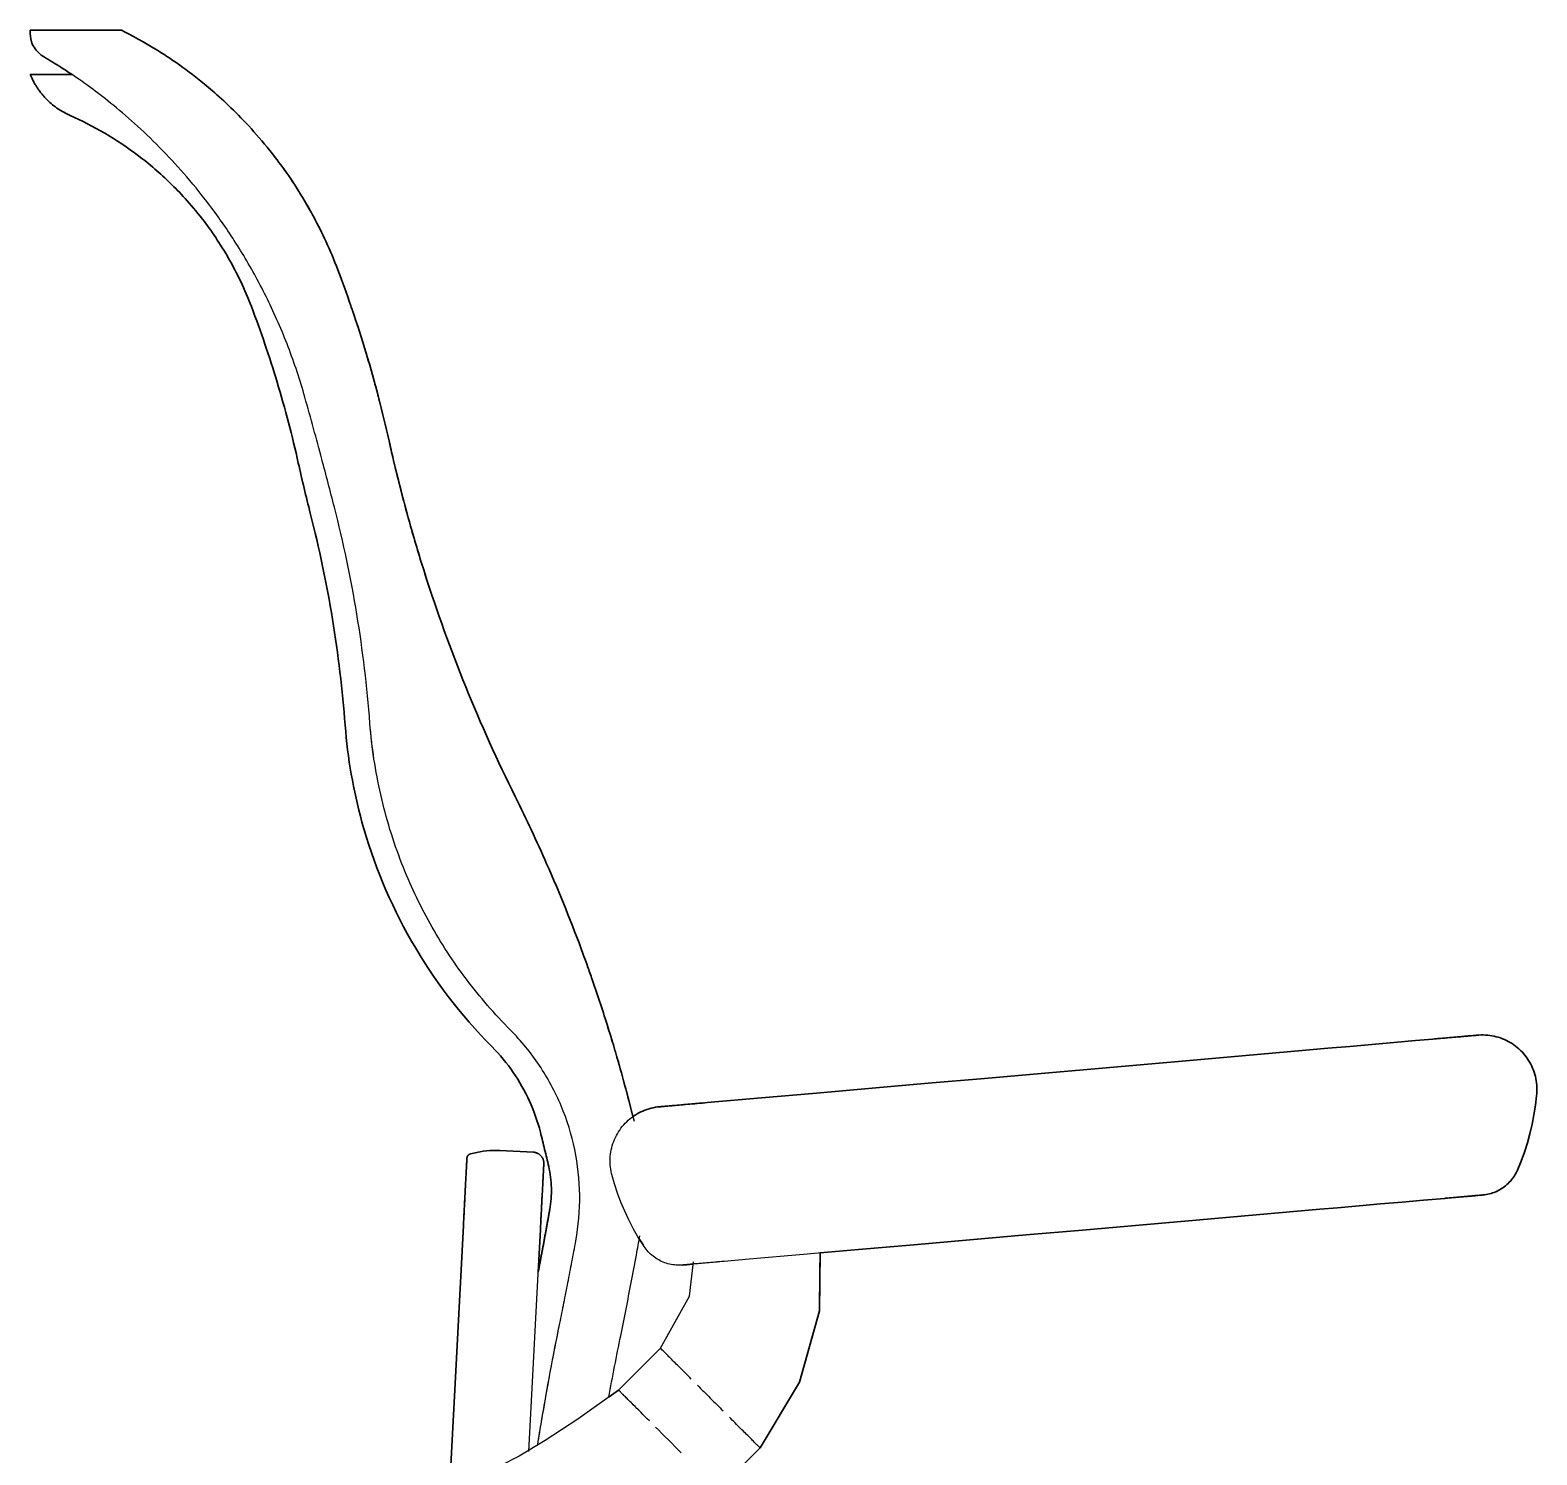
# Model space of a CAD drawing. Header units: millimetres. Extents: x 0 to 2114, y -1303 to 973.
# Drawn here: x 1328.1 to 1790.2, y 536 to 972.8 of the extents above; entities that cross this region are included whole.
import ezdxf

# ---------------------------------------------------------------- set-up
doc = ezdxf.new("R2010")
doc.units = ezdxf.units.MM
doc.layers.add('Blocks', color=7, linetype='Continuous')
doc.layers.add('Blocks$Inner', color=7, linetype='Continuous', lineweight=25, true_color=0x007f00)
doc.layers.add('Blocks$Outline', color=7, linetype='Continuous', lineweight=35, true_color=0xff3f3f)

# ---------------------------------------------------------------- blocks, each defined once
blk = doc.blocks.new('Aeron Size B Office Chair Side')
at = {"layer": 'Blocks$Inner'}
for p, q in [((156.38, 972.82), (184.37, 972.82)), ((169.21, 959.19), (156.41, 959.19)), ((309.27, 536.98), (312.84, 605.11)), ((343.18, 602.21), (344.34, 600.35))]:
    blk.add_line(p, q, dxfattribs=at)
for points in [[(362.72, 643.88), (361.92, 643.81), (361.14, 643.74), (360.38, 643.68), (359.63, 643.61), (358.9, 643.55), (358.19, 643.48), (357.5, 643.42), (356.83, 643.37), (356.19, 643.31), (355.57, 643.26), (354.98, 643.2), (354.41, 643.15), (353.87, 643.11), (353.35, 643.06), (352.87, 643.02), (352.41, 642.98), (351.99, 642.94), (351.59, 642.91), (351.23, 642.88), (350.9, 642.85), (350.6, 642.82), (350.33, 642.8), (350.1, 642.78), (349.9, 642.76), (349.74, 642.74), (349.61, 642.73), (349.51, 642.73), (349.45, 642.72), (349.42, 642.72), (349.49, 642.72), (349.58, 642.73), (349.7, 642.74), (349.86, 642.76), (350.05, 642.77), (350.27, 642.79), (350.53, 642.81), (350.82, 642.84), (351.15, 642.87), (351.5, 642.9), (351.89, 642.93), (352.31, 642.97), (352.76, 643.01), (353.23, 643.05), (353.74, 643.1), (354.28, 643.14), (354.84, 643.19), (355.43, 643.24), (356.04, 643.3), (356.68, 643.35), (357.34, 643.41), (358.02, 643.47), (358.73, 643.53), (359.45, 643.59), (360.2, 643.66), (360.96, 643.73), (361.73, 643.79), (362.53, 643.86), (363.33, 643.93), (363.99, 643.99), (380.65, 645.45), (397.51, 646.92), (414.55, 648.42), (431.75, 649.92), (449.06, 651.43), (466.48, 652.96), (483.97, 654.49), (501.49, 656.02), (509.68, 656.74), (547.64, 660.06), (554.4, 660.65), (561.14, 661.24), (567.87, 661.83), (574.56, 662.41), (581.21, 663), (586.56, 663.46), (587.1, 663.51), (587.63, 663.56), (588.16, 663.6), (588.92, 663.67), (589.65, 663.73), (590.37, 663.8), (591.06, 663.86), (591.73, 663.92), (592.37, 663.97), (592.99, 664.03), (593.58, 664.08), (594.14, 664.13), (594.68, 664.17), (595.18, 664.22), (595.65, 664.26), (596.1, 664.3), (596.51, 664.33), (596.89, 664.37), (597.23, 664.4), (597.55, 664.43), (597.82, 664.45), (598.04, 664.47), (598.7, 664.53), (599.25, 664.57), (599.69, 664.61), (600.02, 664.64), (600.24, 664.66), (600.36, 664.67), (600.31, 664.67), (600.14, 664.65), (599.86, 664.63), (599.47, 664.59), (598.97, 664.55), (598.36, 664.5), (598.04, 664.47), (597.79, 664.45), (597.51, 664.42), (597.19, 664.39), (596.84, 664.36), (596.46, 664.33), (596.04, 664.29), (595.59, 664.25), (595.11, 664.21), (594.6, 664.17), (594.07, 664.12), (593.5, 664.07), (592.91, 664.02), (592.28, 663.97), (591.64, 663.91), (590.97, 663.85), (590.27, 663.79), (589.55, 663.73), (588.81, 663.66), (588.05, 663.6), (587.28, 663.53)], [(598.36, 664.5), (597.64, 664.43), (596.81, 664.36), (596.53, 664.34), (596.34, 664.32), (596.13, 664.3), (595.89, 664.28), (595.64, 664.26), (595.37, 664.23), (595.07, 664.21), (594.76, 664.18), (594.43, 664.15), (594.08, 664.12), (593.72, 664.09), (593.34, 664.06), (592.94, 664.02), (592.53, 663.99), (592.1, 663.95), (591.66, 663.91), (591.2, 663.87), (590.74, 663.83), (590.26, 663.79), (589.77, 663.74), (589.27, 663.7), (588.76, 663.66), (588.24, 663.61), (587.71, 663.57), (587.18, 663.52)], [(590.98, 614.71), (591.65, 614.77), (592.29, 614.83), (592.92, 614.88), (593.53, 614.94), (594.12, 614.99), (594.68, 615.04), (595.23, 615.08), (595.74, 615.13), (596.24, 615.17), (596.71, 615.21), (597.15, 615.25), (597.57, 615.29), (597.96, 615.32), (598.32, 615.36), (598.65, 615.38), (598.96, 615.41), (599.23, 615.44), (599.48, 615.46), (599.66, 615.47), (600.3, 615.53), (600.83, 615.57), (601.25, 615.61), (601.57, 615.64), (601.78, 615.66), (601.9, 615.67), (602.41, 615.72), (602.91, 615.8), (603.41, 615.89), (603.91, 616.01), (604.4, 616.14), (604.89, 616.3), (605.37, 616.47), (605.84, 616.66), (606.31, 616.88), (606.76, 617.11), (607.21, 617.35), (607.65, 617.62), (608.07, 617.9), (608.48, 618.2), (608.89, 618.52), (609.27, 618.85), (609.65, 619.2), (610.01, 619.56), (610.36, 619.94), (610.69, 620.32), (611, 620.73), (611.3, 621.14), (611.58, 621.57), (611.84, 622), (612.09, 622.45), (612.32, 622.91), (612.49, 623.29), (613.62, 626.02), (614.64, 628.8), (615.54, 631.62), (616.33, 634.47), (617.01, 637.35), (617.57, 640.25), (618.02, 643.18), (618.35, 646.12), (618.4, 646.71), (618.44, 647.38), (618.46, 648.04), (618.44, 648.71), (618.41, 649.37), (618.34, 650.03), (618.25, 650.69), (618.13, 651.35), (617.99, 652), (617.82, 652.64), (617.63, 653.28), (617.41, 653.91), (617.16, 654.53), (616.89, 655.14), (616.6, 655.73), (616.28, 656.32), (615.94, 656.89), (615.58, 657.45), (615.19, 657.99), (614.79, 658.52), (614.36, 659.03), (613.91, 659.52), (613.44, 660), (612.96, 660.45), (612.46, 660.89), (611.94, 661.3), (611.4, 661.7), (610.85, 662.07), (610.28, 662.42), (609.7, 662.75), (609.11, 663.05), (608.51, 663.33), (607.89, 663.59), (607.27, 663.82), (606.63, 664.02), (605.99, 664.2), (605.34, 664.36), (604.69, 664.48), (604.03, 664.59), (603.37, 664.66), (602.71, 664.71), (602.04, 664.73), (601.38, 664.73), (600.71, 664.7), (600.36, 664.67), (600.27, 664.66), (600.06, 664.65), (599.75, 664.62), (599.32, 664.58), (598.79, 664.53), (598.15, 664.48), (597.39, 664.41), (596.53, 664.34), (596.51, 664.33), (596.31, 664.32), (596.09, 664.3), (595.86, 664.28), (595.6, 664.26), (595.32, 664.23), (595.03, 664.21), (594.71, 664.18), (594.38, 664.15), (594.03, 664.12), (593.66, 664.09), (593.28, 664.05), (592.88, 664.02), (592.47, 663.98), (592.04, 663.94), (591.59, 663.9), (591.14, 663.86), (590.67, 663.82), (590.19, 663.78), (589.69, 663.74), (589.19, 663.69), (588.68, 663.65), (588.16, 663.6), (587.38, 663.54)], [(590.63, 614.68), (591.06, 614.72), (591.49, 614.76), (591.9, 614.79), (592.32, 614.83), (592.72, 614.87), (593.11, 614.9), (593.5, 614.93), (593.88, 614.97), (594.25, 615), (594.6, 615.03), (594.95, 615.06), (595.28, 615.09), (595.6, 615.12), (595.91, 615.14), (596.21, 615.17), (596.49, 615.19), (596.75, 615.22), (597.01, 615.24), (597.25, 615.26), (597.47, 615.28), (597.67, 615.3), (597.86, 615.32), (598.04, 615.33), (598.2, 615.34), (598.22, 615.35), (599.04, 615.42), (599.77, 615.48), (600.39, 615.54), (600.9, 615.58), (601.31, 615.62), (601.61, 615.64), (601.81, 615.66), (601.9, 615.67), (601.84, 615.66), (601.68, 615.65), (601.42, 615.63), (601.04, 615.59), (600.56, 615.55), (599.97, 615.5), (599.28, 615.44), (598.49, 615.37), (598.22, 615.35), (598.06, 615.33), (597.89, 615.32), (597.7, 615.3), (597.5, 615.28), (597.28, 615.26), (597.04, 615.24), (596.79, 615.22), (596.53, 615.2), (596.25, 615.17), (595.96, 615.15), (595.65, 615.12), (595.33, 615.09), (595, 615.06), (594.65, 615.03), (594.3, 615), (593.93, 614.97), (593.56, 614.94), (593.17, 614.9), (592.78, 614.87), (592.38, 614.84), (591.97, 614.8), (591.55, 614.76), (591.13, 614.73), (590.7, 614.69), (590.26, 614.65), (590.2, 614.64), (583.7, 614.08), (577.15, 613.5), (570.55, 612.93), (563.93, 612.35), (557.29, 611.77), (551.9, 611.29), (513.95, 607.97), (496.52, 606.45), (479.12, 604.93), (461.78, 603.41), (444.52, 601.9), (427.37, 600.4), (410.36, 598.91), (393.52, 597.44), (376.87, 595.98), (369.16, 595.31), (368.45, 595.24), (367.75, 595.18), (367.06, 595.12), (366.38, 595.06), (365.72, 595), (365.07, 594.95), (364.44, 594.89), (363.82, 594.84), (363.23, 594.79), (362.66, 594.74), (362.1, 594.69), (361.57, 594.64), (361.06, 594.6), (360.57, 594.56), (360.11, 594.51), (359.67, 594.48), (359.26, 594.44), (358.87, 594.41), (358.51, 594.37), (358.18, 594.35), (357.87, 594.32), (357.59, 594.29), (357.34, 594.27), (357.12, 594.25), (356.93, 594.24), (356.77, 594.22), (356.64, 594.21), (356.54, 594.2), (356.47, 594.2), (356.42, 594.19), (356.01, 594.16), (355.5, 594.14), (354.99, 594.15), (354.48, 594.17), (353.97, 594.21), (353.46, 594.28), (352.96, 594.36), (352.46, 594.47), (351.96, 594.59), (351.47, 594.73), (350.99, 594.9), (350.51, 595.08), (350.04, 595.28), (349.58, 595.5), (349.13, 595.74), (348.69, 595.99), (348.26, 596.27), (347.84, 596.56), (347.43, 596.87), (347.03, 597.19), (346.65, 597.53), (346.28, 597.88), (345.93, 598.25), (345.59, 598.63), (345.27, 599.03), (344.96, 599.43), (344.67, 599.85), (344.34, 600.35), (342.78, 602.86), (341.31, 605.43), (339.95, 608.06), (338.7, 610.74), (337.55, 613.47), (336.52, 616.24), (335.59, 619.05), (334.78, 621.9), (334.7, 622.24), (334.55, 622.89), (334.44, 623.54), (334.35, 624.2), (334.28, 624.87), (334.24, 625.53), (334.23, 626.2), (334.25, 626.86), (334.29, 627.53), (334.36, 628.19), (334.45, 628.85), (334.58, 629.5), (334.72, 630.15), (334.9, 630.79), (335.1, 631.43), (335.32, 632.06), (335.57, 632.67), (335.84, 633.28), (336.14, 633.88), (336.46, 634.46), (336.81, 635.03), (337.17, 635.58), (337.56, 636.12), (337.97, 636.65), (338.4, 637.16), (338.85, 637.65), (339.32, 638.12), (339.81, 638.57), (340.32, 639), (340.84, 639.41), (341.38, 639.81), (341.93, 640.17), (342.5, 640.52), (343.08, 640.84), (343.68, 641.14), (344.28, 641.42), (344.9, 641.67), (345.53, 641.9), (346.16, 642.1), (346.8, 642.27), (347.45, 642.42), (348.1, 642.55), (348.76, 642.65), (349.43, 642.72), (349.48, 642.72), (349.56, 642.73), (349.68, 642.74), (349.83, 642.75), (350.01, 642.77), (350.23, 642.79), (350.48, 642.81), (350.76, 642.83), (351.08, 642.86), (351.43, 642.89)], [(362.37, 643.85), (361.58, 643.78), (360.81, 643.71), (360.05, 643.65), (359.31, 643.58), (358.59, 643.52)], [(313.9, 625.23), (313.9, 625.2), (313.89, 625.14), (313.89, 625.06), (313.88, 624.94), (313.87, 624.78), (313.86, 624.6), (313.85, 624.38), (313.84, 624.14), (313.82, 623.86), (313.81, 623.55), (313.79, 623.22), (313.77, 622.85), (313.75, 622.46), (313.73, 622.04), (313.71, 621.59), (313.68, 621.12), (313.65, 620.62), (313.63, 620.09), (313.6, 619.54), (313.57, 618.97), (313.54, 618.38), (313.51, 617.76), (313.47, 617.13), (313.44, 616.47), (313.4, 615.8), (313.37, 615.11), (313.33, 614.4), (313.29, 613.68), (313.25, 612.95), (313.21, 612.2), (313.17, 611.44), (313.13, 610.67), (313.09, 609.89), (313.05, 609.11), (313.01, 608.32), (312.97, 607.52), (312.93, 606.72), (312.88, 605.92), (312.84, 605.11), (312.85, 605.33), (312.9, 606.13), (312.94, 606.94), (312.98, 607.74), (313.02, 608.53), (313.06, 609.32), (313.1, 610.11), (313.14, 610.88), (313.18, 611.65), (313.22, 612.4), (313.26, 613.15), (313.3, 613.88), (313.34, 614.59), (313.38, 615.3), (313.41, 615.98), (313.45, 616.65), (313.48, 617.3), (313.51, 617.93), (313.55, 618.54), (313.58, 619.13), (313.61, 619.69), (313.63, 620.24), (313.66, 620.75), (313.69, 621.25), (313.71, 621.71), (313.74, 622.16), (313.76, 622.57), (313.78, 622.95), (313.8, 623.31), (313.81, 623.64), (313.83, 623.94), (313.84, 624.21), (313.86, 624.44), (313.87, 624.65), (313.88, 624.83), (313.88, 624.97), (313.89, 625.08), (313.89, 625.16), (313.9, 625.23), (313.9, 625.36), (313.9, 625.5), (313.89, 625.63), (313.88, 625.77), (313.86, 625.9), (313.84, 626.04), (313.81, 626.17), (313.78, 626.3), (313.74, 626.43), (313.7, 626.56), (313.65, 626.69), (313.6, 626.81), (313.54, 626.93), (313.47, 627.05), (313.41, 627.17), (313.33, 627.29), (313.25, 627.4), (313.17, 627.51), (313.09, 627.61), (313, 627.71), (312.9, 627.81), (312.8, 627.9), (312.7, 627.99), (312.6, 628.08), (312.49, 628.16), (312.38, 628.24), (312.26, 628.31), (312.14, 628.38), (312.02, 628.44), (311.9, 628.5), (311.78, 628.55), (311.65, 628.6), (311.52, 628.64), (311.39, 628.68), (311.26, 628.71), (311.13, 628.74), (310.99, 628.76), (310.86, 628.78), (310.72, 628.79), (310.69, 628.79), (300.4, 629.33), (299.39, 629.36), (298.37, 629.36), (297.36, 629.31), (296.34, 629.22), (295.34, 629.09), (294.33, 628.92), (293.79, 628.81), (291.51, 628.33), (291.45, 628.31), (291.39, 628.3), (291.34, 628.28), (291.28, 628.26), (291.22, 628.23), (291.17, 628.21), (291.11, 628.18), (291.06, 628.15), (291.01, 628.12), (290.96, 628.09), (290.91, 628.05), (290.86, 628.01), (290.82, 627.97), (290.77, 627.93), (290.73, 627.89), (290.69, 627.85), (290.65, 627.8), (290.61, 627.75), (290.58, 627.7), (290.54, 627.65), (290.51, 627.6), (290.48, 627.55), (290.46, 627.49), (290.43, 627.44), (290.41, 627.38), (290.39, 627.32), (290.37, 627.27), (290.36, 627.21), (290.34, 627.15), (290.33, 627.09), (290.32, 627.03), (290.32, 626.97), (290.31, 626.93), (290.31, 626.86), (290.31, 626.78), (290.3, 626.66), (290.29, 626.52), (290.28, 626.34), (290.27, 626.12), (290.26, 625.88), (290.24, 625.61), (290.23, 625.3), (290.21, 624.97), (290.19, 624.6), (290.17, 624.21), (290.15, 623.78), (290.12, 623.33), (290.1, 622.85), (290.07, 622.35), (290.05, 621.82), (290.02, 621.26), (289.99, 620.69), (289.95, 620.08), (289.92, 619.46), (289.89, 618.82), (289.85, 618.15), (289.82, 617.47), (289.78, 616.77), (289.74, 616.05), (289.7, 615.31), (289.67, 614.57), (289.63, 613.81), (289.59, 613.03), (289.54, 612.25), (289.5, 611.46), (289.46, 610.66), (289.42, 609.85), (289.38, 609.03), (289.33, 608.22), (289.29, 607.4), (289.25, 606.57), (289.23, 606.35)], [(285.27, 530.73), (289.23, 606.35), (289.28, 607.17), (289.32, 608), (289.36, 608.81), (289.41, 609.63), (289.45, 610.44), (289.49, 611.24), (289.53, 612.04), (289.57, 612.82), (289.61, 613.6), (289.65, 614.36), (289.69, 615.11), (289.73, 615.85), (289.77, 616.57), (289.81, 617.28), (289.84, 617.97), (289.88, 618.64), (289.91, 619.29), (289.95, 619.92), (289.98, 620.52), (290.01, 621.11), (290.04, 621.67), (290.07, 622.21), (290.09, 622.72), (290.12, 623.21), (290.14, 623.66), (290.16, 624.09), (290.19, 624.5), (290.21, 624.87), (290.22, 625.21), (290.24, 625.53), (290.25, 625.81), (290.27, 626.06), (290.28, 626.28), (290.29, 626.47), (290.3, 626.63), (290.3, 626.75), (290.31, 626.84), (290.31, 626.9), (290.31, 626.92)], [(590.89, 614.71), (591.56, 614.76), (592.21, 614.82), (592.84, 614.88), (593.45, 614.93), (594.04, 614.98), (594.61, 615.03), (595.15, 615.08), (595.68, 615.12), (596.17, 615.17), (596.65, 615.21), (597.09, 615.25), (597.51, 615.28), (597.91, 615.32), (598.27, 615.35), (598.61, 615.38), (598.92, 615.41), (599.2, 615.43), (599.45, 615.45), (599.66, 615.47), (599.97, 615.5)], [(398.58, 591.92), (398.64, 597.94), (398.47, 580.16), (392.3, 558.25), (380.23, 538.13)], [(349.7, 568.66), (358.59, 584.64), (359.78, 595.14)], [(368.59, 595.26), (367.88, 595.19), (367.19, 595.13), (366.51, 595.07), (365.84, 595.02), (365.19, 594.96), (364.56, 594.9), (363.94, 594.85), (363.35, 594.8), (362.77, 594.75), (362.21, 594.7), (361.67, 594.65), (361.16, 594.61), (360.67, 594.56), (360.2, 594.52), (359.75, 594.48), (359.34, 594.45), (358.94, 594.41), (358.58, 594.38), (358.24, 594.35), (357.93, 594.32), (357.64, 594.3), (357.39, 594.28), (357.16, 594.26), (356.97, 594.24), (356.8, 594.23), (356.67, 594.21), (356.56, 594.2), (356.48, 594.2), (356.42, 594.19), (356.44, 594.19), (356.5, 594.2), (356.58, 594.21), (356.7, 594.22), (356.84, 594.23), (357.01, 594.24), (357.22, 594.26), (357.45, 594.28), (357.71, 594.3), (358, 594.33), (358.32, 594.36), (358.66, 594.39), (359.04, 594.42), (359.43, 594.46)], [(333.98, 553.78), (336.85, 555.82), (349.7, 568.66), (355.23, 578.6)], [(336.85, 555.82), (324.32, 546.94), (314.29, 540.35), (306.34, 535.61), (300.34, 532.48), (296.31, 530.78), (295.33, 530.46), (294.79, 530.32)], [(380.23, 538.13), (367.39, 525.28), (355.62, 516.23), (348.12, 510.3), (339.15, 503.09), (331.57, 496.96), (325.63, 492.17), (317.09, 485.43), (312.16, 481.84), (308.27, 479.51), (304.71, 478.05), (303.75, 477.77)]]:
    blk.add_lwpolyline(points, dxfattribs=at)
at = {"layer": 'Blocks$Inner', "extrusion": (0, 0, -1)}
blk.add_arc((864.08, 819.54), 1198.05, 190.01184, 190.95003, dxfattribs=at)
at = {"layer": 'Blocks$Inner'}
for points, knots in [([(160.46, 964.74), (158.56, 965.87), (157.02, 968.28), (156.49, 970.3), (156.35, 971.36), (156.38, 972.82)], [7, 7, 7, 7, 7.1428571, 7.2142857, 7.5714286, 7.5714286, 7.5714286, 7.5714286]), ([(184.37, 972.82), (187.29, 971.34), (192.78, 968.29), (199.98, 963.76), (205.36, 959.83), (208.19, 957.58)], [35.5669137, 35.5669137, 35.5669137, 35.5669137, 35.900247, 36.0113581, 36.1224692, 36.1224692, 36.1224692, 36.1224692]), ([(156.41, 959.19), (156.41, 959.19), (156.56, 958.79), (157.15, 957.53), (157.76, 956.39), (158.43, 955.3), (159.01, 954.45), (159.75, 953.46), (161.07, 951.9), (163.44, 949.61), (166.19, 947.81), (167.81, 947.02)], [0, 0, 0, 0, 0.125, 0.1875, 0.25, 0.28125, 0.3125, 0.34375, 0.375, 0.4375, 0.5, 0.5, 0.5, 0.5]), ([(208.19, 957.58), (209.59, 956.46), (212.77, 953.84), (220.57, 946.7), (227.16, 939.49), (231.52, 933.79)], [36.122469, 36.122469, 36.122469, 36.122469, 36.372469, 36.622469, 37.122469, 37.122469, 37.122469, 37.122469]), ([(199.43, 925.83), (200.76, 924.52), (203.77, 921.46), (210.06, 914.06), (216.03, 905.32), (221, 895.85), (223.2, 890.72), (224.22, 888.05)], [2.5, 2.5, 2.5, 2.5, 2.7, 2.9, 3.2, 3.35, 3.5, 3.5, 3.5, 3.5]), ([(314.77, 717.25), (318.8, 708.11), (326.29, 689.54), (335.06, 663.1), (339.72, 645.83), (341.56, 638.27)], [42.1224692, 42.1224692, 42.1224692, 42.1224692, 42.4558026, 42.7891359, 43.0455391, 43.0455391, 43.0455391, 43.0455391]), ([(327.15, 686.24), (327.62, 684.93), (329.76, 678.88), (331.79, 672.76), (333.3, 667.93)], [0.4599104, 0.4599104, 0.4599104, 0.4599104, 0.5, 0.6440715, 0.6440715, 0.6440715, 0.6440715]), ([(323.72, 601.6), (325.41, 610.86), (325.22, 625.19), (319.64, 643.16), (312.95, 655.61), (306.96, 662.92), (303.64, 666.25)], [2, 2, 2, 2, 2.4, 2.6, 2.8, 3, 3, 3, 3]), ([(340.7, 588.8), (341.24, 591.62), (342.14, 596.41), (343.01, 601.21), (343.36, 603.18)], [2, 2, 2, 2, 2.5, 2.8488365, 2.8488365, 2.8488365, 2.8488365]), ([(312.05, 539.21), (312.43, 541.56), (314.47, 554.02), (316.77, 566.39), (318.82, 576.36)], [-0.6163213, -0.6163213, -0.6163213, -0.6163213, -0.5, 0, 0, 0, 0]), ([(359.13, 559.22), (358.52, 559.84), (356.72, 561.64), (354.04, 564.31), (351.59, 566.77), (350.31, 568.05), (349.79, 568.57), (349.7, 568.66), (349.7, 568.66)], [-11.7572736, -11.7572736, -11.7572736, -11.7572736, -11.715607, -11.6322736, -11.5489403, -11.465607, -11.4239403, -11.3822736, -11.3822736, -11.3822736, -11.3822736]), ([(346.28, 546.39), (344.43, 548.24), (341.61, 551.06), (339.16, 553.51), (337.97, 554.69), (337.33, 555.34), (336.94, 555.73), (336.85, 555.82), (336.85, 555.82)], [-0.375, -0.375, -0.375, -0.375, -0.2499994, -0.1666657, -0.1249989, -0.083332, -0.0416651, 0, 0, 0, 0])]:
    blk.add_open_spline(points, degree=3, knots=knots, dxfattribs=at)
for points in [[(171.55, 957.58), (169.58, 958.96), (165.74, 961.52), (162.17, 963.72), (160.46, 964.74)], [(199.04, 933.79), (196.39, 936.61), (191.16, 941.8), (183.65, 948.42), (176.84, 953.8), (173.17, 956.44), (171.55, 957.58)], [(167.81, 947.02), (167.93, 946.96), (168.19, 946.84), (168.46, 946.71), (168.6, 946.65)], [(168.6, 946.65), (172.17, 945.08), (179.29, 941.46), (189.71, 934.53), (196.28, 928.9), (199.43, 925.83)], [(240.61, 860.3), (239.13, 865.55), (235.72, 875.81), (229.28, 890.54), (221.94, 903.93), (214.09, 915.78), (206.17, 925.95), (201.33, 931.36), (199.04, 933.79)], [(231.52, 933.79), (233.03, 931.82), (236.21, 927.45), (241.3, 919.4), (246.27, 910.06), (249.31, 903.05), (250.72, 899.34)], [(250.72, 899.34), (249.55, 902.4), (247.13, 908.11), (243.38, 915.56), (239.86, 921.67), (237.98, 924.6), (237.18, 925.83)], [(250.72, 899.34), (252.25, 895.31), (255.24, 887.04), (259.48, 873.84), (263.28, 860.3), (265.43, 851.41), (266.42, 846.98)], [(224.22, 888.05), (225.68, 884.21), (228.45, 876.5), (230.93, 868.77), (232.1, 864.9)], [(261.96, 864.9), (260.89, 868.8), (258.63, 876.56), (256.05, 884.45), (254.73, 888.26)], [(232.1, 864.9), (233.34, 860.79), (235.67, 852.53), (237.68, 844.23), (238.6, 840.07)], [(266.42, 846.98), (265.75, 849.97), (264.34, 855.96), (262.78, 861.92), (261.96, 864.9)], [(245.82, 841.31), (244.99, 844.39), (243.31, 850.63), (241.52, 857.05), (240.61, 860.3)], [(266.42, 846.98), (266.63, 846.02), (267.06, 844.12), (267.5, 842.24), (267.72, 841.31)], [(273.04, 820.78), (270.59, 829.42), (268.38, 838.16), (266.42, 846.98)], [(249.66, 826.59), (249.03, 829.05), (247.77, 833.96), (246.47, 838.86), (245.82, 841.31)], [(267.72, 841.31), (270.5, 829.49), (277, 805.98), (289.5, 771.32), (299.66, 748.77), (305.19, 737.67)], [(238.6, 840.07), (239.18, 837.49), (240.37, 832.36), (241.63, 827.25), (242.28, 824.7)], [(242.28, 824.7), (245.04, 813.92), (249.56, 792.25), (252.15, 770.53), (252.97, 759.69)], [(260.57, 760.27), (259.72, 771.49), (257.04, 793.81), (252.43, 815.75), (249.66, 826.59)], [(252.97, 759.69), (253.36, 754.66), (254.61, 744.64), (256.81, 734.83), (258.13, 730)], [(270.38, 717.25), (267.68, 724.16), (263.32, 738.36), (261.13, 752.95), (260.57, 760.27)], [(261.9, 748.72), (261.31, 752.55), (260.87, 756.4), (260.57, 760.27)], [(305.19, 737.67), (306.87, 734.31), (310.14, 727.54), (313.26, 720.69), (314.77, 717.25)], [(258.13, 730), (261.57, 717.49), (271.73, 692.79), (288.34, 670.85), (298.04, 661.08)], [(303.64, 666.25), (298.77, 671.14), (289.76, 681.54), (278.59, 698.73), (272.83, 710.98), (270.38, 717.25)], [(298.04, 661.08), (300.42, 658.67), (304.76, 653.44), (309.77, 644.59), (312.03, 638.18), (312.86, 634.89)], [(335.96, 659.16), (337.98, 652.28), (339.84, 645.32), (341.56, 638.29)], [(312.86, 634.89), (313.3, 633.15), (314.17, 629.65), (314.99, 626.14), (315.4, 624.38)], [(315.4, 624.38), (315.89, 622.23), (316.44, 617.84), (316.1, 613.42), (315.72, 611.26)], [(321.3, 588.8), (321.71, 590.93), (322.53, 595.2), (323.32, 599.47), (323.72, 601.6)], [(318.82, 576.36), (319.24, 578.43), (320.08, 582.58), (320.9, 586.72), (321.3, 588.8)], [(337.48, 572.53), (338.04, 575.24), (339.13, 580.67), (340.18, 586.09), (340.7, 588.8)], [(316.62, 565.28), (317.26, 568.63), (317.92, 571.98), (318.6, 575.32)], [(333.83, 553.63), (334.98, 559.95), (336.19, 566.26), (337.48, 572.53)], [(313.04, 545.27), (313.91, 550.47), (314.82, 555.66), (315.79, 560.84)], [(361.02, 557.33), (362.31, 556.05), (364.96, 553.39), (367.63, 550.73), (368.91, 549.44)], [(380.23, 538.13), (380.23, 538.13), (380.14, 538.21), (379.75, 538.61), (379.11, 539.25), (378.22, 540.14), (377.11, 541.25), (375.78, 542.57), (374.28, 544.08), (372.61, 545.74), (371.42, 546.94), (370.8, 547.55)], [(312.05, 539.18), (312.37, 541.21), (312.7, 543.24), (313.04, 545.27)], [(356.07, 536.6), (353.5, 539.17), (350.74, 541.93), (348.17, 544.5)]]:
    blk.add_open_spline(points, degree=3, dxfattribs=at)
at = {"layer": 'Blocks$Outline'}
for points in [[(156.38, 972.82), (184.37, 972.82)], [(156.41, 959.19), (169.21, 959.19)], [(554.4, 660.65), (561.14, 661.24)], [(561.14, 661.24), (567.87, 661.83)], [(567.87, 661.83), (574.56, 662.41)], [(574.56, 662.41), (581.21, 663)], [(581.21, 663), (586.56, 663.46)], [(586.56, 663.46), (587.1, 663.51)], [(587.1, 663.51), (587.28, 663.53)], [(587.28, 663.53), (588.05, 663.6)], [(588.05, 663.6), (588.81, 663.66)], [(588.81, 663.66), (589.55, 663.73)], [(589.55, 663.73), (590.27, 663.79)], [(590.27, 663.79), (590.97, 663.85)], [(590.97, 663.85), (591.64, 663.91)], [(591.64, 663.91), (592.28, 663.97)], [(592.28, 663.97), (592.91, 664.02)], [(592.91, 664.02), (593.5, 664.07)], [(593.5, 664.07), (594.07, 664.12)], [(594.07, 664.12), (594.6, 664.17)], [(594.6, 664.17), (595.11, 664.21)], [(595.11, 664.21), (595.59, 664.25)], [(595.59, 664.25), (596.04, 664.29)], [(596.04, 664.29), (596.46, 664.33)], [(596.46, 664.33), (596.84, 664.36)], [(596.84, 664.36), (597.19, 664.39)], [(597.19, 664.39), (597.51, 664.42)], [(597.51, 664.42), (597.79, 664.45)], [(597.79, 664.45), (598.04, 664.47)], [(598.04, 664.47), (598.36, 664.5)], [(598.36, 664.5), (598.97, 664.55)], [(598.97, 664.55), (599.47, 664.59)], [(599.47, 664.59), (599.86, 664.63)], [(599.86, 664.63), (600.14, 664.65)], [(600.14, 664.65), (600.31, 664.67)], [(600.31, 664.67), (600.36, 664.67)], [(600.36, 664.67), (600.71, 664.7)], [(600.71, 664.7), (601.38, 664.73)], [(601.38, 664.73), (602.04, 664.73)], [(602.04, 664.73), (602.71, 664.71)], [(602.71, 664.71), (603.37, 664.66)], [(603.37, 664.66), (604.03, 664.59)], [(604.03, 664.59), (604.69, 664.48)], [(604.69, 664.48), (605.34, 664.36)], [(605.34, 664.36), (605.99, 664.2)], [(605.99, 664.2), (606.63, 664.02)], [(606.63, 664.02), (607.27, 663.82)], [(607.27, 663.82), (607.89, 663.59)], [(607.89, 663.59), (608.51, 663.33)], [(608.51, 663.33), (609.11, 663.05)], [(609.11, 663.05), (609.7, 662.75)], [(609.7, 662.75), (610.28, 662.42)], [(610.28, 662.42), (610.85, 662.07)], [(610.85, 662.07), (611.4, 661.7)], [(611.4, 661.7), (611.94, 661.3)], [(611.94, 661.3), (612.46, 660.89)], [(612.46, 660.89), (612.96, 660.45)], [(501.49, 656.02), (509.68, 656.74)], [(509.68, 656.74), (547.64, 660.06)], [(547.64, 660.06), (554.4, 660.65)], [(612.96, 660.45), (613.44, 660)], [(613.44, 660), (613.91, 659.52)], [(613.91, 659.52), (614.36, 659.03)], [(614.36, 659.03), (614.79, 658.52)], [(614.79, 658.52), (615.19, 657.99)], [(615.19, 657.99), (615.58, 657.45)], [(615.58, 657.45), (615.94, 656.89)], [(615.94, 656.89), (616.28, 656.32)], [(616.28, 656.32), (616.6, 655.73)], [(449.06, 651.43), (466.48, 652.96)], [(466.48, 652.96), (483.97, 654.49)], [(483.97, 654.49), (501.49, 656.02)], [(616.6, 655.73), (616.89, 655.14)], [(616.89, 655.14), (617.16, 654.53)], [(617.16, 654.53), (617.41, 653.91)], [(617.41, 653.91), (617.63, 653.28)], [(617.63, 653.28), (617.82, 652.64)], [(617.82, 652.64), (617.99, 652)], [(617.99, 652), (618.13, 651.35)], [(397.51, 646.92), (414.55, 648.42)], [(414.55, 648.42), (431.75, 649.92)], [(431.75, 649.92), (449.06, 651.43)], [(618.13, 651.35), (618.25, 650.69)], [(618.25, 650.69), (618.34, 650.03)], [(618.34, 650.03), (618.41, 649.37)], [(618.44, 647.38), (618.4, 646.71)], [(618.41, 649.37), (618.44, 648.71)], [(618.44, 648.71), (618.46, 648.04)], [(618.46, 648.04), (618.44, 647.38)], [(346.8, 642.27), (347.45, 642.42)], [(347.45, 642.42), (348.1, 642.55)], [(348.1, 642.55), (348.76, 642.65)], [(348.76, 642.65), (349.42, 642.72)], [(349.42, 642.72), (349.49, 642.72)], [(349.49, 642.72), (349.58, 642.73)], [(349.58, 642.73), (349.7, 642.74)], [(349.7, 642.74), (349.86, 642.76)], [(349.86, 642.76), (350.05, 642.77)], [(350.05, 642.77), (350.27, 642.79)], [(350.27, 642.79), (350.53, 642.81)], [(350.53, 642.81), (350.82, 642.84)], [(350.82, 642.84), (351.15, 642.87)], [(351.15, 642.87), (351.5, 642.9)], [(351.5, 642.9), (351.89, 642.93)], [(351.89, 642.93), (352.31, 642.97)], [(352.31, 642.97), (352.76, 643.01)], [(352.76, 643.01), (353.23, 643.05)], [(353.23, 643.05), (353.74, 643.1)], [(353.74, 643.1), (354.28, 643.14)], [(354.28, 643.14), (354.84, 643.19)], [(354.84, 643.19), (355.43, 643.24)], [(355.43, 643.24), (356.04, 643.3)], [(356.04, 643.3), (356.68, 643.35)], [(356.68, 643.35), (357.34, 643.41)], [(357.34, 643.41), (358.02, 643.47)], [(358.02, 643.47), (358.59, 643.52)], [(358.59, 643.52), (358.73, 643.53)], [(358.73, 643.53), (359.45, 643.59)], [(359.45, 643.59), (360.2, 643.66)], [(360.2, 643.66), (360.96, 643.73)], [(360.96, 643.73), (361.73, 643.79)], [(361.73, 643.79), (362.53, 643.86)], [(362.53, 643.86), (363.33, 643.93)], [(363.33, 643.93), (363.99, 643.99)], [(363.99, 643.99), (380.65, 645.45)], [(380.65, 645.45), (397.51, 646.92)], [(618.02, 643.18), (617.57, 640.25)], [(618.35, 646.12), (618.02, 643.18)], [(618.4, 646.71), (618.35, 646.12)], [(341.22, 639.69), (341.38, 639.81)], [(341.38, 639.81), (341.93, 640.17)], [(341.93, 640.17), (342.5, 640.52)], [(342.5, 640.52), (343.08, 640.84)], [(343.08, 640.84), (343.68, 641.14)], [(343.68, 641.14), (344.28, 641.42)], [(344.28, 641.42), (344.9, 641.67)], [(344.9, 641.67), (345.53, 641.9)], [(345.53, 641.9), (346.16, 642.1)], [(346.16, 642.1), (346.8, 642.27)], [(617.57, 640.25), (617.01, 637.35)], [(616.33, 634.47), (615.54, 631.62)], [(617.01, 637.35), (616.33, 634.47)], [(291.51, 628.33), (293.79, 628.81)], [(293.79, 628.81), (294.33, 628.92)], [(294.33, 628.92), (295.34, 629.09)], [(295.34, 629.09), (296.34, 629.22)], [(296.34, 629.22), (297.36, 629.31)], [(297.36, 629.31), (298.37, 629.36)], [(298.37, 629.36), (299.39, 629.36)], [(299.39, 629.36), (300.4, 629.33)], [(300.4, 629.33), (310.69, 628.79)], [(310.69, 628.79), (310.72, 628.79)], [(310.72, 628.79), (310.86, 628.78)], [(310.86, 628.78), (310.99, 628.76)], [(310.99, 628.76), (311.13, 628.74)], [(311.13, 628.74), (311.26, 628.71)], [(311.26, 628.71), (311.39, 628.68)], [(311.39, 628.68), (311.52, 628.64)], [(311.52, 628.64), (311.65, 628.6)], [(311.65, 628.6), (311.78, 628.55)], [(311.78, 628.55), (311.9, 628.5)], [(311.9, 628.5), (312.02, 628.44)], [(614.64, 628.8), (613.62, 626.02)], [(615.54, 631.62), (614.64, 628.8)], [(290.15, 623.78), (290.17, 624.21)], [(290.17, 624.21), (290.19, 624.6)], [(290.19, 624.6), (290.21, 624.97)], [(290.21, 624.97), (290.23, 625.3)], [(290.23, 625.3), (290.24, 625.61)], [(290.24, 625.61), (290.26, 625.88)], [(290.26, 625.88), (290.27, 626.12)], [(290.27, 626.12), (290.28, 626.34)], [(290.28, 626.34), (290.29, 626.52)], [(290.29, 626.52), (290.3, 626.66)], [(290.3, 626.66), (290.31, 626.78)], [(290.31, 626.93), (290.32, 626.97)], [(290.31, 626.86), (290.31, 626.93)], [(290.31, 626.78), (290.31, 626.86)], [(290.32, 627.03), (290.33, 627.09)], [(290.32, 626.97), (290.32, 627.03)], [(290.33, 627.09), (290.34, 627.15)], [(290.34, 627.15), (290.36, 627.21)], [(290.36, 627.21), (290.37, 627.27)], [(290.37, 627.27), (290.39, 627.32)], [(290.39, 627.32), (290.41, 627.38)], [(290.41, 627.38), (290.43, 627.44)], [(290.43, 627.44), (290.46, 627.49)], [(290.46, 627.49), (290.48, 627.55)], [(290.48, 627.55), (290.51, 627.6)], [(290.51, 627.6), (290.54, 627.65)], [(290.54, 627.65), (290.58, 627.7)], [(290.58, 627.7), (290.61, 627.75)], [(290.61, 627.75), (290.65, 627.8)], [(290.65, 627.8), (290.69, 627.85)], [(290.69, 627.85), (290.73, 627.89)], [(290.73, 627.89), (290.77, 627.93)], [(290.77, 627.93), (290.82, 627.97)], [(290.82, 627.97), (290.86, 628.01)], [(290.86, 628.01), (290.91, 628.05)], [(290.91, 628.05), (290.96, 628.09)], [(290.96, 628.09), (291.01, 628.12)], [(291.01, 628.12), (291.06, 628.15)], [(291.06, 628.15), (291.11, 628.18)], [(291.11, 628.18), (291.17, 628.21)], [(291.17, 628.21), (291.22, 628.23)], [(291.22, 628.23), (291.28, 628.26)], [(291.28, 628.26), (291.34, 628.28)], [(291.34, 628.28), (291.39, 628.3)], [(291.39, 628.3), (291.45, 628.31)], [(291.45, 628.31), (291.51, 628.33)], [(312.02, 628.44), (312.14, 628.38)], [(312.14, 628.38), (312.26, 628.31)], [(312.26, 628.31), (312.38, 628.24)], [(312.38, 628.24), (312.49, 628.16)], [(312.49, 628.16), (312.6, 628.08)], [(312.6, 628.08), (312.7, 627.99)], [(312.7, 627.99), (312.8, 627.9)], [(312.8, 627.9), (312.9, 627.81)], [(312.9, 627.81), (313, 627.71)], [(313, 627.71), (313.09, 627.61)], [(313.09, 627.61), (313.17, 627.51)], [(313.17, 627.51), (313.25, 627.4)], [(313.25, 627.4), (313.33, 627.29)], [(313.33, 627.29), (313.41, 627.17)], [(313.41, 627.17), (313.47, 627.05)], [(313.47, 627.05), (313.54, 626.93)], [(313.54, 626.93), (313.6, 626.81)], [(313.6, 626.81), (313.65, 626.69)], [(313.65, 626.69), (313.7, 626.56)], [(313.7, 626.56), (313.74, 626.43)], [(313.74, 626.43), (313.78, 626.3)], [(313.78, 626.3), (313.81, 626.17)], [(313.81, 626.17), (313.84, 626.04)], [(313.83, 623.94), (313.81, 623.64)], [(313.84, 624.21), (313.83, 623.94)], [(313.84, 626.04), (313.86, 625.9)], [(313.86, 624.44), (313.84, 624.21)], [(313.86, 625.9), (313.88, 625.77)], [(313.87, 624.65), (313.86, 624.44)], [(313.88, 624.83), (313.87, 624.65)], [(313.88, 625.77), (313.89, 625.63)], [(313.89, 625.08), (313.88, 624.97)], [(313.88, 624.97), (313.88, 624.83)], [(313.89, 625.63), (313.9, 625.5)], [(313.9, 625.23), (313.89, 625.16)], [(313.89, 625.16), (313.89, 625.08)], [(313.9, 625.5), (313.9, 625.36)], [(313.9, 625.36), (313.9, 625.23)], [(613.62, 626.02), (612.49, 623.29)], [(289.89, 618.82), (289.92, 619.46)], [(289.92, 619.46), (289.95, 620.08)], [(289.95, 620.08), (289.99, 620.69)], [(289.99, 620.69), (290.02, 621.26)], [(290.02, 621.26), (290.05, 621.82)], [(290.05, 621.82), (290.07, 622.35)], [(290.07, 622.35), (290.1, 622.85)], [(290.1, 622.85), (290.12, 623.33)], [(290.12, 623.33), (290.15, 623.78)], [(313.61, 619.69), (313.58, 619.13)], [(313.63, 620.24), (313.61, 619.69)], [(313.66, 620.75), (313.63, 620.24)], [(313.69, 621.25), (313.66, 620.75)], [(313.71, 621.71), (313.69, 621.25)], [(313.74, 622.16), (313.71, 621.71)], [(313.76, 622.57), (313.74, 622.16)], [(313.78, 622.95), (313.76, 622.57)], [(313.8, 623.31), (313.78, 622.95)], [(313.81, 623.64), (313.8, 623.31)], [(610.01, 619.56), (609.65, 619.2)], [(610.36, 619.94), (610.01, 619.56)], [(610.69, 620.32), (610.36, 619.94)], [(611, 620.73), (610.69, 620.32)], [(611.3, 621.14), (611, 620.73)], [(611.58, 621.57), (611.3, 621.14)], [(611.84, 622), (611.58, 621.57)], [(612.09, 622.45), (611.84, 622)], [(612.32, 622.91), (612.09, 622.45)], [(612.49, 623.29), (612.32, 622.91)], [(289.67, 614.57), (289.7, 615.31)], [(289.7, 615.31), (289.74, 616.05)], [(289.74, 616.05), (289.78, 616.77)], [(289.78, 616.77), (289.82, 617.47)], [(289.82, 617.47), (289.85, 618.15)], [(289.85, 618.15), (289.89, 618.82)], [(313.38, 615.3), (313.34, 614.59)], [(313.41, 615.98), (313.38, 615.3)], [(313.45, 616.65), (313.41, 615.98)], [(313.48, 617.3), (313.45, 616.65)], [(313.51, 617.93), (313.48, 617.3)], [(313.55, 618.54), (313.51, 617.93)], [(313.58, 619.13), (313.55, 618.54)], [(590.2, 614.64), (583.7, 614.08)], [(590.26, 614.65), (590.2, 614.64)], [(590.7, 614.69), (590.26, 614.65)], [(590.89, 614.71), (590.7, 614.69)], [(591.56, 614.76), (590.89, 614.71)], [(592.21, 614.82), (591.56, 614.76)], [(592.84, 614.88), (592.21, 614.82)], [(593.45, 614.93), (592.84, 614.88)], [(594.04, 614.98), (593.45, 614.93)], [(594.61, 615.03), (594.04, 614.98)], [(595.15, 615.08), (594.61, 615.03)], [(595.68, 615.12), (595.15, 615.08)], [(596.17, 615.17), (595.68, 615.12)], [(596.65, 615.21), (596.17, 615.17)], [(597.09, 615.25), (596.65, 615.21)], [(597.51, 615.28), (597.09, 615.25)], [(597.91, 615.32), (597.51, 615.28)], [(598.27, 615.35), (597.91, 615.32)], [(598.61, 615.38), (598.27, 615.35)], [(598.92, 615.41), (598.61, 615.38)], [(599.2, 615.43), (598.92, 615.41)], [(599.45, 615.45), (599.2, 615.43)], [(599.66, 615.47), (599.45, 615.45)], [(600.3, 615.53), (599.66, 615.47)], [(600.83, 615.57), (600.3, 615.53)], [(601.25, 615.61), (600.83, 615.57)], [(601.57, 615.64), (601.25, 615.61)], [(601.78, 615.66), (601.57, 615.64)], [(601.9, 615.67), (601.78, 615.66)], [(602.41, 615.72), (601.9, 615.67)], [(602.91, 615.8), (602.41, 615.72)], [(603.41, 615.89), (602.91, 615.8)], [(603.91, 616.01), (603.41, 615.89)], [(604.4, 616.14), (603.91, 616.01)], [(604.89, 616.3), (604.4, 616.14)], [(605.37, 616.47), (604.89, 616.3)], [(605.84, 616.66), (605.37, 616.47)], [(606.31, 616.88), (605.84, 616.66)], [(606.76, 617.11), (606.31, 616.88)], [(607.21, 617.35), (606.76, 617.11)], [(607.65, 617.62), (607.21, 617.35)], [(608.07, 617.9), (607.65, 617.62)], [(608.48, 618.2), (608.07, 617.9)], [(608.89, 618.52), (608.48, 618.2)], [(609.27, 618.85), (608.89, 618.52)], [(609.65, 619.2), (609.27, 618.85)], [(289.42, 609.85), (289.46, 610.66)], [(289.46, 610.66), (289.5, 611.46)], [(289.5, 611.46), (289.54, 612.25)], [(289.54, 612.25), (289.59, 613.03)], [(289.59, 613.03), (289.63, 613.81)], [(289.63, 613.81), (289.67, 614.57)], [(313.1, 610.11), (313.06, 609.32)], [(313.14, 610.88), (313.1, 610.11)], [(313.18, 611.65), (313.14, 610.88)], [(313.22, 612.4), (313.18, 611.65)], [(313.26, 613.15), (313.22, 612.4)], [(313.3, 613.88), (313.26, 613.15)], [(313.34, 614.59), (313.3, 613.88)], [(551.9, 611.29), (513.95, 607.97)], [(557.29, 611.77), (551.9, 611.29)], [(563.93, 612.35), (557.29, 611.77)], [(570.55, 612.93), (563.93, 612.35)], [(577.15, 613.5), (570.55, 612.93)], [(583.7, 614.08), (577.15, 613.5)], [(285.28, 530.83), (289.23, 606.35)], [(289.23, 606.35), (289.25, 606.57)], [(289.25, 606.57), (289.29, 607.4)], [(289.29, 607.4), (289.33, 608.22)], [(289.33, 608.22), (289.38, 609.03)], [(289.38, 609.03), (289.42, 609.85)], [(312.9, 606.13), (312.85, 605.33)], [(312.94, 606.94), (312.9, 606.13)], [(312.98, 607.74), (312.94, 606.94)], [(313.02, 608.53), (312.98, 607.74)], [(313.06, 609.32), (313.02, 608.53)], [(496.52, 606.45), (479.12, 604.93)], [(513.95, 607.97), (496.52, 606.45)], [(312.84, 605.11), (312.15, 591.97)], [(312.85, 605.33), (312.84, 605.11)], [(444.52, 601.9), (427.37, 600.4)], [(461.78, 603.41), (444.52, 601.9)], [(479.12, 604.93), (461.78, 603.41)], [(398.64, 597.89), (398.58, 591.92)], [(410.36, 598.91), (398.64, 597.89)], [(427.37, 600.4), (410.36, 598.91)], [(398.58, 591.92), (398.47, 580.16)], [(398.47, 580.16), (392.3, 558.25)], [(392.3, 558.25), (380.23, 538.13)], [(380.23, 538.13), (367.39, 525.28)]]:
    blk.add_lwpolyline(points, dxfattribs=at)
for points, knots in [([(160.46, 964.74), (158.56, 965.87), (157.02, 968.28), (156.49, 970.3), (156.35, 971.36), (156.38, 972.82)], [7, 7, 7, 7, 7.1428571, 7.2142857, 7.5714286, 7.5714286, 7.5714286, 7.5714286]), ([(184.37, 972.82), (187.29, 971.34), (192.78, 968.29), (199.98, 963.76), (205.36, 959.83), (208.19, 957.58)], [35.5669137, 35.5669137, 35.5669137, 35.5669137, 35.900247, 36.0113581, 36.1224692, 36.1224692, 36.1224692, 36.1224692]), ([(169.21, 959.19), (168.05, 959.97), (165.03, 961.96), (162.17, 963.72), (160.46, 964.74)], [6.2000096, 6.2000096, 6.2000096, 6.2000096, 6.5, 7, 7, 7, 7]), ([(167.81, 947.02), (166.19, 947.81), (163.44, 949.61), (161.07, 951.9), (159.75, 953.46), (159.01, 954.45), (158.43, 955.3), (157.76, 956.39), (157.15, 957.53), (156.56, 958.79), (156.41, 959.19), (156.41, 959.19)], [-0.5, -0.5, -0.5, -0.5, -0.4375, -0.375, -0.34375, -0.3125, -0.28125, -0.25, -0.1875, -0.125, 0, 0, 0, 0]), ([(208.19, 957.58), (209.59, 956.46), (212.77, 953.84), (220.57, 946.7), (227.16, 939.49), (231.52, 933.79)], [36.122469, 36.122469, 36.122469, 36.122469, 36.372469, 36.622469, 37.122469, 37.122469, 37.122469, 37.122469]), ([(231.52, 933.79), (233.03, 931.82), (234.91, 929.23), (236.87, 926.29), (237.18, 925.83)], [37.1224692, 37.1224692, 37.1224692, 37.1224692, 37.3724692, 37.4185193, 37.4185193, 37.4185193, 37.4185193]), ([(224.22, 888.05), (223.2, 890.72), (221, 895.85), (216.03, 905.32), (210.06, 914.06), (203.77, 921.46), (200.76, 924.52), (199.43, 925.83)], [-3.5, -3.5, -3.5, -3.5, -3.35, -3.2, -2.9, -2.7, -2.5, -2.5, -2.5, -2.5]), ([(250.72, 899.34), (252.09, 895.74), (253.58, 891.61), (256.5, 883.11), (259, 875.33), (261.59, 866.34), (263.99, 857.36), (265.43, 851.41), (266.42, 846.98)], [-2, -2, -2, -2, -1.776581, -1.75, -1.5, -1.33474, -1.25, -1, -1, -1, -1]), ([(266.42, 846.98), (266.84, 845.08), (268.86, 836.28), (271.12, 827.56), (273.04, 820.78)], [-1, -1, -1, -1, -0.9505465, -0.7696455, -0.7696455, -0.7696455, -0.7696455]), ([(273.04, 820.78), (274.43, 815.86), (279.42, 799.26), (289.5, 771.32), (299.66, 748.77), (305.19, 737.67)], [-2.8062993, -2.8062993, -2.8062993, -2.8062993, -2.6666667, -2.3333333, -2, -2, -2, -2]), ([(314.77, 717.25), (318.8, 708.11), (322.96, 697.79), (326.77, 687.3), (327.15, 686.24)], [-1, -1, -1, -1, -0.6666667, -0.6293521, -0.6293521, -0.6293521, -0.6293521]), ([(327.15, 686.24), (327.62, 684.93), (329.76, 678.88), (331.79, 672.76), (333.3, 667.93)], [0.4599104, 0.4599104, 0.4599104, 0.4599104, 0.5, 0.6440715, 0.6440715, 0.6440715, 0.6440715]), ([(333.3, 667.93), (334.05, 665.56), (334.94, 662.63), (335.81, 659.7), (335.96, 659.16)], [-0.4158705, -0.4158705, -0.4158705, -0.4158705, -0.3333333, -0.3147427, -0.3147427, -0.3147427, -0.3147427])]:
    blk.add_open_spline(points, degree=3, knots=knots, dxfattribs=at)
for points in [[(168.6, 946.65), (168.46, 946.71), (168.19, 946.84), (167.93, 946.96), (167.81, 947.02)], [(199.43, 925.83), (196.28, 928.9), (189.71, 934.53), (179.29, 941.46), (172.17, 945.08), (168.6, 946.65)], [(237.18, 925.83), (237.98, 924.6), (239.86, 921.67), (243.38, 915.56), (247.13, 908.11), (249.55, 902.4), (250.72, 899.34)], [(232.1, 864.9), (230.93, 868.77), (228.45, 876.5), (225.68, 884.21), (224.22, 888.05)], [(238.6, 840.07), (237.68, 844.23), (235.67, 852.53), (233.34, 860.79), (232.1, 864.9)], [(242.28, 824.7), (241.63, 827.25), (240.37, 832.36), (239.18, 837.49), (238.6, 840.07)], [(252.97, 759.69), (252.15, 770.53), (249.56, 792.25), (245.04, 813.92), (242.28, 824.7)], [(258.13, 730), (256.81, 734.83), (254.61, 744.64), (253.36, 754.66), (252.97, 759.69)], [(305.19, 737.67), (306.87, 734.31), (310.14, 727.54), (313.26, 720.69), (314.77, 717.25)], [(298.04, 661.08), (288.34, 670.85), (271.73, 692.79), (261.57, 717.49), (258.13, 730)], [(312.86, 634.89), (312.03, 638.18), (309.77, 644.59), (304.76, 653.44), (300.42, 658.67), (298.04, 661.08)], [(335.96, 659.16), (337.84, 652.73), (339.6, 646.24), (341.22, 639.69)], [(315.4, 624.38), (314.99, 626.14), (314.17, 629.65), (313.3, 633.15), (312.86, 634.89)], [(315.72, 611.26), (316.1, 613.42), (316.44, 617.84), (315.89, 622.23), (315.4, 624.38)]]:
    blk.add_open_spline(points, degree=3, dxfattribs=at)
blk.add_rational_spline([(312.15, 591.97), (314.02, 601.6), (315.72, 611.26)], [1, 0.999966484528, 1], degree=2, dxfattribs=at)

msp = doc.modelspace()

# ---------------------------------------------------------------- block references
at = {"layer": 'Blocks'}
msp.add_blockref('Aeron Size B Office Chair Side', (1171.71, 0), dxfattribs=at)

doc.saveas('drawing.dxf')
